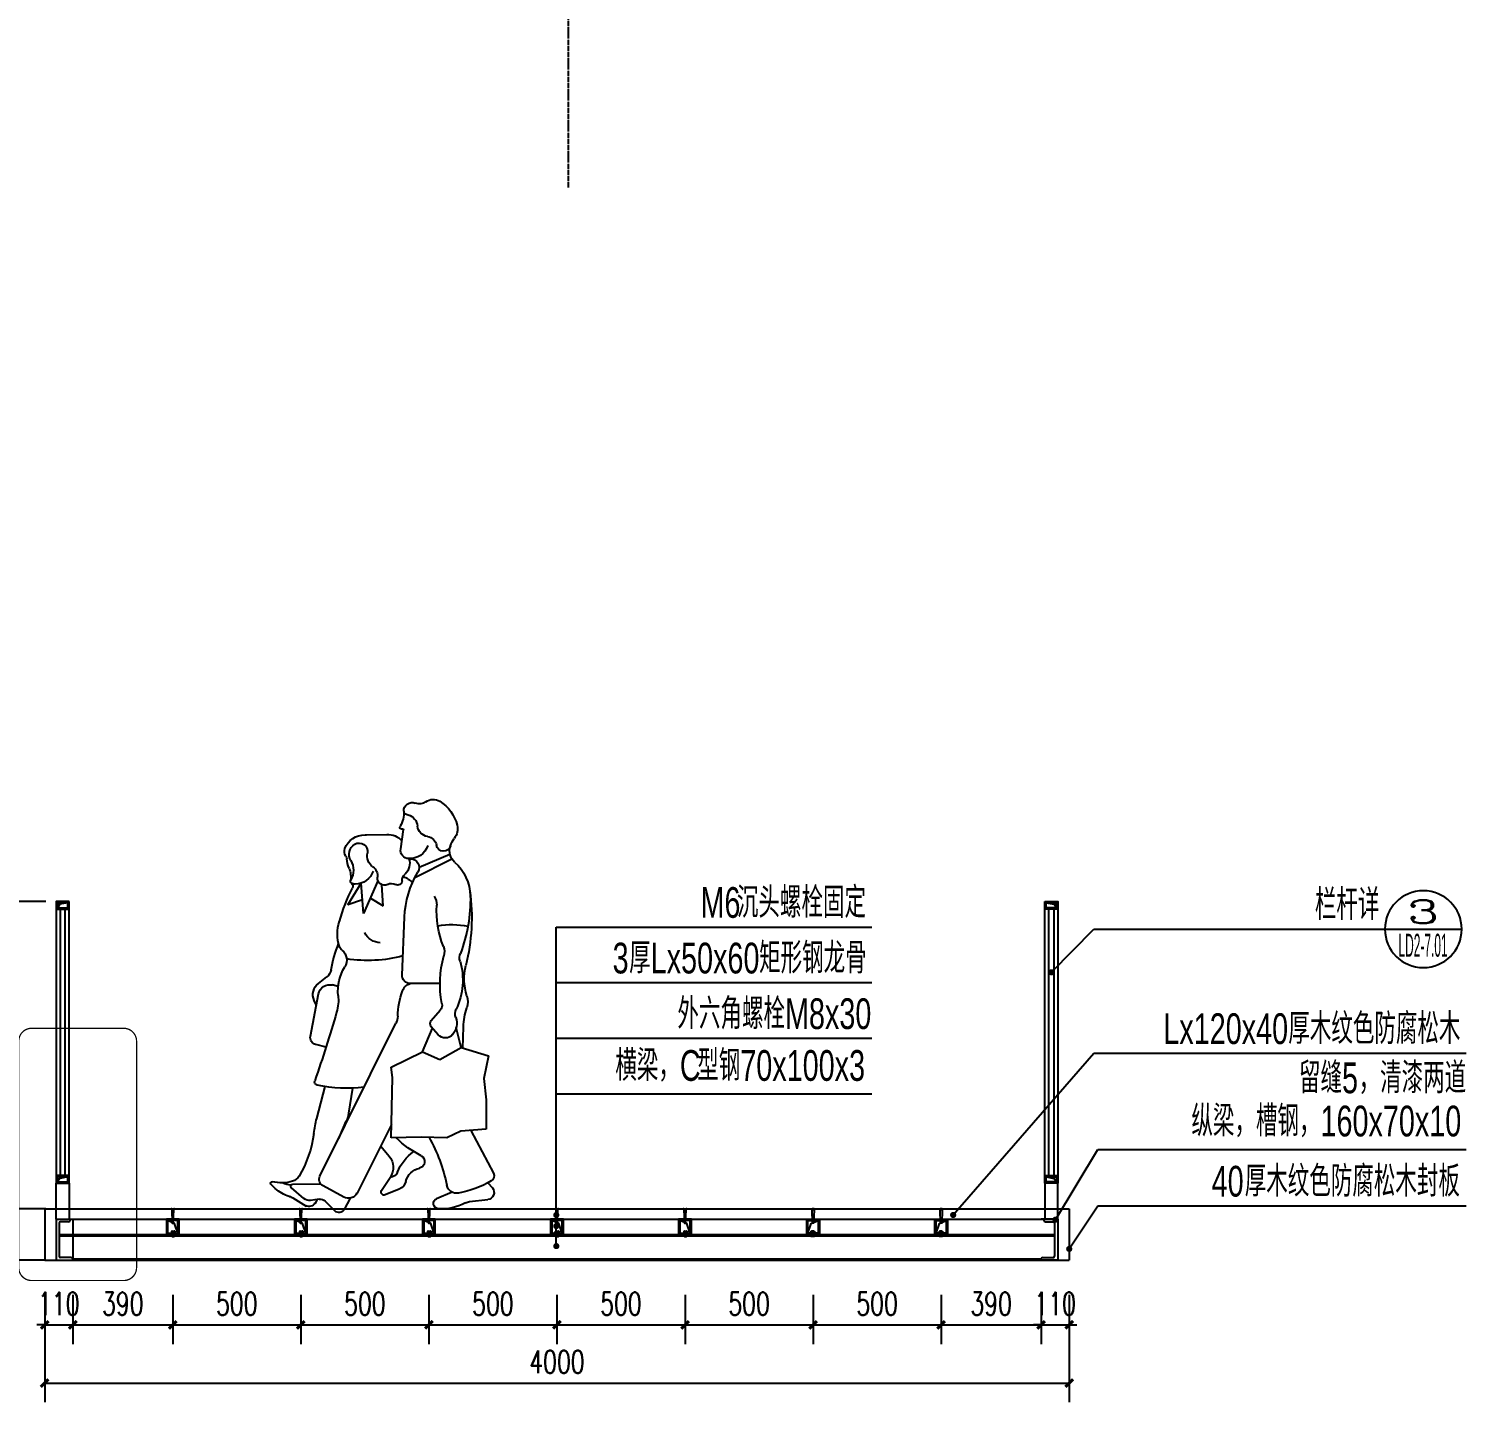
# Model space of a CAD drawing. Extents: x 1332 to 175445, y 256143 to 386027.
# Drawn here: x 81011 to 86623, y 284412 to 289772 of the extents above; entities that cross this region are included whole.
import ezdxf
from ezdxf.enums import TextEntityAlignment as Align

# ---------------------------------------------------------------- set-up
doc = ezdxf.new("R2010")
doc.units = 0
doc.header["$LTSCALE"] = 10
doc.header["$MEASUREMENT"] = 0
doc.linetypes.add('DASH', pattern=[0.35, 0.25, -0.1])
doc.linetypes.add('DOTE', pattern=[2.42, 2, -0.2, 0.02, -0.2])
for name, color, linetype in [('0-MISC', 8, 'Continuous'), ('00-Palm-园建', 4, 'Continuous'), ('00-Palm-填充', 8, 'Continuous'), ('00-Palm-标注', 3, 'Continuous'), ('00-Palm-波打线', 11, 'Continuous'), ('00-园建', 4, 'Continuous'), ('DIM_LEAD', 3, 'Continuous'), ('DOTE', 1, 'DOTE'), ('PUB_DIM', 3, 'Continuous'), ('PUB_TEXT', 7, 'Continuous'), ('型钢', 6, 'Continuous')]:
    doc.layers.add(name, color=color, linetype=linetype)
doc.styles.add('_TCH_DIM_T3', font='SIMPLEX', dxfattribs={"width": 0.705882, "bigfont": 'GBCBIG'})
doc.styles.add('COMP', font='COMPLEX', dxfattribs={"bigfont": 'hztxt'})
doc.styles.add('PALMstyle', font='HAIWENRS', dxfattribs={"width": 0.7, "bigfont": 'HZTXT'})
doc.dimstyles.new('_TCH_ARCH&&30', dxfattribs={"dimtxt": 89.25, "dimasz": 30, "dimexe": 75, "dimexo": 90, "dimgap": 37.875, "dimtad": 1, "dimdec": 0, "dimrnd": 5, "dimzin": 0, "dimdsep": 46, "dimtxsty": '_TCH_DIM_T3', "dimblk": 'ARCHTICK', "dimcen": 0.09, "dimclrt": 7, "dimazin": 2, "dimtfac": 1, "dimtdec": 0, "dimtix": 1, "dimtmove": 2, "dimatfit": 3, "dimfxl": 0, "dimtolj": 1, "dimtzin": 0, "dimarcsym": 0})

# ---------------------------------------------------------------- blocks, each defined once
blk = doc.blocks.new('LG')
at = {"layer": '00-Palm-园建', "color": 8}
for points in [[(45, -55), (32, -17.1), (5, -5)], [(22.7, -52.1), (30.7, -52.1)], [(22.7, -52.8), (30.7, -52.8)], [(22.7, -61.4), (30.7, -61.4)], [(22.7, -62.1), (30.7, -62.1)]]:
    blk.add_lwpolyline(points, dxfattribs=at)
blk.add_lwpolyline([(45, -5), (5, -5), (5, -55), (45, -55)], close=True, dxfattribs=at)
at = {"layer": '00-Palm-波打线'}
for p, q in [((21, 40), (18.3, 40)), ((18.3, 40), (18.3, 36.3)), ((31.7, 40), (29, 40)), ((31.7, 40), (31.7, 36.3)), ((22.7, -47.4), (20, -47.4)), ((20, -47.4), (20, -51.2)), ((33.3, -47.4), (30.7, -47.4)), ((33.3, -47.4), (33.3, -51.2)), ((20, -66.7), (20, -63)), ((22.7, -66.7), (20, -66.7)), ((33.3, -66.7), (30.7, -66.7)), ((33.3, -66.7), (33.3, -63))]:
    blk.add_line(p, q, dxfattribs=at)
for points in [[(18.3, 36.3), (31.7, 36.3)], [(21, 40), (21, 38.9), (29, 38.9), (29, 40)], [(21, 40), (29, 40)], [(21, 36.3), (23, -15.6), (27, -15.6), (29, 36.3)], [(20, -51.2), (33.3, -51.2)], [(22.7, -47.4), (22.7, -46.4), (30.7, -46.4), (30.7, -47.4)], [(22.7, -47.4), (30.7, -47.4)], [(22.7, -63), (22.7, -51.2)], [(30.7, -51.2), (30.7, -63)], [(20, -63), (33.3, -63)], [(22.7, -66.7), (22.7, -67.8), (30.7, -67.8), (30.7, -66.7)], [(22.7, -66.7), (30.7, -66.7)]]:
    blk.add_lwpolyline(points, dxfattribs=at)
at = {"layer": '00-园建'}
blk.add_lwpolyline([(50, 0), (0, 0), (0, -60), (50, -60)], close=True, dxfattribs=at)
blk = doc.blocks.new('索引号')
at = {"color": 2}
blk.add_line((5, 0), (-5, 0), dxfattribs=at)
blk.add_circle((0, 0), 5, dxfattribs=at)
for tag, style, width, p, p2 in [('A', 'COMP', 1.695908, (-2.17, 0.77), (2.19, 0.77)), ('LD1.01', 'PALMstyle', 0.559608, (-3.16, -3.59), (3.23, -3.59))]:
    blk.add_attdef(tag, text='', height=3, dxfattribs=dict(style=style, width=width)).set_placement(p, p2, align=Align.FIT)
blk = doc.blocks.new('PEO11')
for p, q in [((-43.8, 1678.9), (-62.1, 1672.9)), ((-30.6, 1530.7), (-41.7, 1611.1)), ((111.2, 1588.6), (27, 1591.3)), ((-106.7, 1454.8), (-234.7, 1509.6)), ((-243.4, 1488.1), (-89.1, 1411.4)), ((42.5, 1295.1), (47.1, 1382.2)), ((63.8, 1397.8), (123.4, 1262.8)), ((123.4, 1262.8), (132.9, 1389.4)), ((188.1, 1298.5), (132.9, 1389.4)), ((95.3, 1326.5), (42.5, 1295.1)), ((127.7, 1320.3), (188.1, 1298.5)), ((-36.5, 1007.3), (-46.5, 1247.4)), ((-287.6, 972.2), (-294.9, 972.2)), ((-193.6, 972.2), (-70.1, 972.2)), ((228.8, 960.6), (253.1, 966.4)), ((310.8, 972.9), (275.3, 1000.5)), ((344.1, 753.9), (310.2, 929.5)), ((319.4, 881.6), (328.6, 902.4)), ((-157.5, 819.7), (-194.3, 861.3)), ((-287.9, 704.7), (-290.8, 792.7)), ((-280.9, 706.8), (-261.3, 790.1)), ((-186.2, 760.2), (-157.5, 792.6)), ((-121.4, 688.4), (-162.1, 787.4)), ((304.5, 173.7), (-10.9, 807.5)), ((279.3, 709), (322.2, 719.7)), ((-280.9, 706.8), (-394.4, 672.1)), ((-394.4, 672.1), (-375, 578)), ((-193, 656.7), (-280.9, 706.8)), ((-121.4, 688.4), (-193, 656.7)), ((8.5, 626.1), (-121.4, 688.4)), ((3.4, 582.1), (8.5, 626.1)), ((-375, 578), (-385.2, 490.1)), ((8.5, 331.7), (3.4, 582.1)), ((169.4, 538.2), (185.4, 434.7)), ((317.7, 412.9), (283.3, 544.9)), ((-385.2, 490.1), (-385.2, 368.5)), ((-321.1, 362.9), (-415.1, 185.2)), ((-385.2, 368.5), (-279.9, 359.3)), ((-279.9, 359.3), (-222.6, 332.7)), ((7.3, 387.1), (150.7, 103.1)), ((226.6, 330.2), (195.1, 401.5)), ((-222.6, 332.7), (-115.3, 334.7)), ((-115.3, 334.7), (8.5, 331.7)), ((52.5, 297.7), (17.6, 256.3)), ((-392.4, 145.7), (-410.9, 124.2)), ((-24.7, 119.7), (33.8, 95.6)), ((49, 114.2), (12.8, 168)), ((205.3, 86), (291.4, 132.6)), ((417.6, 139.8), (302, 141.9)), ((370.9, 80.2), (423.1, 124.2)), ((489.8, 122.2), (507.8, 139.5)), ((-316.3, 67.8), (-392.1, 76.5)), ((-244.1, 106.9), (-179.5, 79.8)), ((178.7, 81.9), (203.5, 35.4)), ((242.8, 29.6), (282.8, 69.7)), ((307.1, 77.8), (343.5, 72.4)), ((315.5, 76.5), (326.1, 58)), ((416.4, 82.7), (362.3, 48.9))]:
    blk.add_line(p, q)
for centre, radius, start, end in [((-165.5, 1683.9), 52.3, 54.45132, 121.4684), ((-110.3, 1593.6), 158.1, 121.4684, 167.1336), ((-108.5, 1763.7), 45.8, 234.4513, 291.9648), ((-44.5, 1619.1), 56.6, 108.1457, 173.6953), ((-78.3, 1688.9), 34.8, 356.5121, 111.9648), ((61.4, 1680.4), 105.2, 176.512, 211.9116), ((-200, 1614.1), 66.1, 167.1336, 216.591), ((-149.5, 1630.7), 49.1, 278.6894, 353.6953), ((-39.6, 1611.4), 2.14, 62.13918, 187.8858), ((-34.8, 1620.5), 8.14, 242.1392, 31.91163), ((-330.7, 1517), 96.8, 15.64116, 36.59102), ((-135.5, 1538.5), 44.2, 98.68944, 170.1194), ((24.5, 1510.8), 80.5, 88.17514, 137.9412), ((141.8, 1520.4), 35, 58.14745, 191.4079), ((114, 1677.9), 89.4, 268.1751, 272.0051), ((120.2, 1502.4), 86.3, 20.583, 92.0051), ((-294.5, 1521.2), 60.9, 311.4368, 20.39511), ((-208.6, 1551.2), 30.1, 195.6412, 350.1193), ((-68.1, 1568.7), 78.4, 197.7918, 273.2043), ((-65.7, 1525.8), 35.4, 273.2043, 7.88578), ((53, 1502.5), 55.6, 305.1267, 11.40791), ((134.1, 1508), 49.5, 329.2766, 58.14745), ((218, 1486.8), 24.7, 146.8188, 174.4776), ((167.2, 1520), 36, 326.8188, 20.583), ((-126.4, 1330.9), 193, 131.4368, 178.526), ((-69.7, 1453.3), 37, 89.18528, 210.4228), ((-449.1, 1230.5), 402.9, 2.40555, 30.4228), ((-5.7, 1471.2), 62.3, 162.0392, 226.0699), ((111.2, 1419.7), 45.6, 125.1267, 187.781), ((158.6, 1464.1), 79.1, 198.606, 270.1498), ((244.3, 1442.5), 78.7, 149.2766, 210.5054), ((270.1, 1414.9), 93.6, 157.0305, 189.8951), ((65.7, 1501.6), 128.4, 337.0305, 354.4776), ((-10.6, 1328.2), 93.1, 109.1651, 137.7081), ((-78.1, 1396.1), 42, 2.64996, 46.0699), ((-18.3, 1398.8), 17.8, 182.65, 299.4712), ((7.4, 1353.2), 34.6, 62.18848, 119.4712), ((37.2, 1409.6), 29.1, 242.1885, 7.78088), ((158.7, 1419.9), 34.9, 270.1498, 297.5997), ((184.2, 1375.8), 16.1, 129.6274, 206.6062), ((166.8, 1396.9), 11.2, 309.6274, 30.50543), ((495.2, 1246.2), 820.4, 172.2436, 194.0328), ((301.1, 1319.9), 620.7, 178.526, 200.9991), ((-120.4, 1300.5), 59.8, 144.6167, 182.6716), ((-535.8, 1015.2), 789.2, 15.80662, 26.60615), ((-605.3, 1277.8), 425.7, 339.0737, 2.67159), ((-242.3, 879.8), 337.2, 80.16319, 101.5412), ((72, 1178.6), 160.2, 340.7286, 18.88313), ((52.3, 1214.9), 73.5, 271.6072, 334.6868), ((-247.6, 943.2), 513.1, 9.59328, 22.33534), ((-326, 1079.2), 51.1, 343.9188, 20.9991), ((-149.7, 1103.6), 62.1, 159.0737, 195.7487), ((-615.8, 972.2), 422.2, 348.6905, 15.74873), ((105.6, 1637.8), 569.8, 255.2144, 278.8845), ((246.8, 1069.5), 53.5, 129.1725, 211.7423), ((192.5, 1136.2), 32.5, 309.1725, 340.7286), ((-519.9, 992.5), 225.9, 341.8043, 14.03283), ((-6.1, 986.9), 281.9, 163.9188, 205.3884), ((39.9, 941.5), 189.9, 354.4082, 31.7423), ((303.1, 1036.3), 45.3, 189.5933, 232.1681), ((-70.1, 1005.9), 33.7, 270, 2.40555), ((-83.4, 926.3), 47.8, 19.47612, 73.8266), ((263.9, 920.6), 47.1, 10.9325, 103.3578), ((274.6, 926.3), 59.1, 336.1628, 52.16811), ((-230.1, 897.2), 79.1, 161.8043, 198.4702), ((-372.7, 824), 354.6, 2.09064, 19.47612), ((412.8, 905), 184.8, 174.4082, 196.0871), ((-571.1, 783.3), 280.4, 1.91979, 18.4702), ((-301.9, 846.6), 45.5, 340.0952, 25.3884), ((-169.7, 883), 32.7, 168.6905, 221.4353), ((53.4, 839.5), 71.8, 182.0906, 206.45), ((5268.3, 2305.3), 5238.2, 196.0871, 199.3533), ((-192.6, 807), 70.7, 160.0953, 221.402), ((-172.8, 806.2), 20.4, 318.462, 41.43531), ((-215.9, 786.5), 39.6, 221.402, 318.462), ((315.1, 748.3), 29.6, 283.9736, 10.9325), ((194.3, 1088.4), 550.7, 262.3447, 282.7786), ((313.1, 564.8), 13.8, 282.7786, 19.35334), ((315.3, 454.7), 131.4, 188.743, 203.8565), ((-173.1, 285), 507.2, 7.45821, 14.6128), ((452.4, -2.2), 688.2, 150.7488, 168.4281), ((-298.9, 622), 407.7, 296.795, 314.6942), ((794.1, 411.6), 468.2, 187.4582, 210.5728), ((-102.8, 233.7), 27.3, 116.795, 257.1563), ((-189.6, 122.6), 185, 21.13442, 55.49852), ((73.7, 209), 73.4, 139.8801, 213.9535), ((-394, 174), 23.9, 152.1216, 239.868), ((-125.8, 133), 76, 13.92698, 77.15628), ((13.9, 201.2), 33.1, 201.1344, 268.0057), ((-388.9, 105.3), 29, 139.3388, 263.519), ((-194.2, 518.1), 421.8, 239.868, 259.6243), ((-262.7, 144.3), 41.8, 259.6243, 348.4281), ((-7.2, 162.4), 46.1, 193.927, 247.6183), ((276.6, 159.9), 31.1, 298.4, 26.44988), ((431.3, 197.3), 46.9, 210.5728, 253.8408), ((417.4, 130.9), 8.86, 310.0571, 88.95815), ((464.7, 312.4), 166.8, 253.8408, 282.9687), ((425.1, 204.8), 68.4, 269.3984, 300.1646), ((397.3, 218.4), 133.5, 285.0585, 313.8654), ((503.5, 143.9), 6.16, 313.8654, 102.9687), ((-321.5, 21.4), 46.8, 61.25686, 83.51901), ((-202.3, 238.7), 201.1, 241.257, 274.6279), ((-187.8, 59.8), 21.6, 274.6279, 67.20478), ((38.6, 107.2), 12.5, 247.6183, 33.95348), ((186.4, 121.1), 39.9, 206.7898, 298.4), ((303, 49.6), 28.5, 81.70902, 135.0533), ((348.6, 73.6), 25.9, 209.7319, 302.0536), ((348.5, 106.9), 34.8, 261.709, 310.0571), ((447, 33.8), 57.7, 105.0585, 122.0536), ((225.3, 47), 24.7, 208.0532, 315.0533)]:
    blk.add_arc(centre, radius, start, end)
blk = doc.blocks.new('DGD')
at = {"layer": '00-Palm-填充', "linetype": 'ByBlock'}
for points in [[(108587.9, 6651.1), (108587.9, 7691.1)], [(108592.9, 7716.1), (108624.2, 7709.8), (108632.9, 7696.1)], [(108637.9, 7691.1), (108637.9, 6651.1)], [(108592.9, 6646.1), (108624.2, 6639.8), (108632.9, 6626.1)], [(108587.9, 6621.1), (108587.9, 6481.1)], [(108637.9, 6481.1), (108637.9, 6621.1)]]:
    blk.add_lwpolyline(points, dxfattribs=at)
at = {"layer": '00-园建'}
for points in [[(108587.9, 7721.1), (108637.9, 7721.1), (108637.9, 7691.1), (108587.9, 7691.1)], [(108592.9, 7716.1), (108632.9, 7716.1), (108632.9, 7696.1), (108592.9, 7696.1)], [(108587.9, 6651.1), (108637.9, 6651.1), (108637.9, 6621.1), (108587.9, 6621.1)], [(108592.9, 6646.1), (108632.9, 6646.1), (108632.9, 6626.1), (108592.9, 6626.1)]]:
    blk.add_lwpolyline(points, close=True, dxfattribs=at)
for points in [[(108602.9, 6651.1), (108602.9, 7691.1)], [(108622.9, 7691.1), (108622.9, 6651.1)]]:
    blk.add_lwpolyline(points, dxfattribs=at)
blk = doc.blocks.new('_ArchTick')
at = {"color": 0, "linetype": 'ByBlock', "const_width": 0.4}
blk.add_lwpolyline([(-0.5, -0.5), (0.5, 0.5)], dxfattribs=at)
blk = doc.blocks.new('*D298')
at = {"layer": 'Defpoints', "color": 0, "transparency": 16777216}
for p in [(80814.5, 285166.3), (81168.2, 285166.3), (81168.2, 284966.3)]:
    blk.add_point(p, dxfattribs=at)
at = {"layer": 'PUB_DIM', "color": 0, "lineweight": -2, "transparency": 16777216}
for p, q in [((81078.2, 285166.3), (80739.5, 285166.3)), ((80814.5, 285166.3), (80814.5, 285196.3)), ((80814.5, 284966.3), (80814.5, 285166.3)), ((81078.2, 284966.3), (80739.5, 284966.3)), ((80814.5, 284966.3), (80814.5, 284936.3))]:
    blk.add_line(p, q, dxfattribs=at)
at = {"layer": 'PUB_DIM', "color": 0, "lineweight": -2, "transparency": 16777216, "xscale": 30, "yscale": 30, "zscale": 30}
for p, rotation in [((80814.5, 285166.3), 270), ((80814.5, 284966.3), 90)]:
    blk.add_blockref('_ArchTick', p, dxfattribs=dict(at, rotation=rotation))
at = {"layer": 'PUB_DIM', "color": 7, "transparency": 16777216, "insert": (80732, 285066.3), "char_height": 89.25, "attachment_point": 5, "rotation": 90, "style": '_TCH_DIM_T3'}
blk.add_mtext('\\A1;200', dxfattribs=at)
blk = doc.blocks.new('*D299')
at = {"layer": 'Defpoints', "color": 0, "transparency": 16777216}
for p in [(80814.5, 286366.3), (81168.2, 286366.3), (81168.2, 285166.3)]:
    blk.add_point(p, dxfattribs=at)
at = {"layer": 'PUB_DIM', "color": 0, "lineweight": -2, "transparency": 16777216}
for p, q in [((81078.2, 286366.3), (80739.5, 286366.3)), ((80814.5, 285166.3), (80814.5, 286366.3)), ((81078.2, 285166.3), (80739.5, 285166.3))]:
    blk.add_line(p, q, dxfattribs=at)
at = {"layer": 'PUB_DIM', "color": 0, "lineweight": -2, "transparency": 16777216, "xscale": 30, "yscale": 30, "zscale": 30}
for p, rotation in [((80814.5, 286366.3), 90), ((80814.5, 285166.3), 270)]:
    blk.add_blockref('_ArchTick', p, dxfattribs=dict(at, rotation=rotation))
at = {"layer": 'PUB_DIM', "color": 7, "transparency": 16777216, "insert": (80732, 285766.3), "char_height": 89.25, "attachment_point": 5, "rotation": 90, "style": '_TCH_DIM_T3'}
blk.add_mtext('\\A1;1200', dxfattribs=at)
blk = doc.blocks.new('*D301')
at = {"layer": 'Defpoints', "color": 0, "transparency": 16777216}
for p in [(81073.2, 284920.1), (81183.2, 284920.1), (81183.2, 284713.6)]:
    blk.add_point(p, dxfattribs=at)
at = {"layer": 'PUB_DIM', "color": 0, "lineweight": -2, "transparency": 16777216}
for p, q in [((81073.2, 284830.1), (81073.2, 284638.6)), ((81183.2, 284830.1), (81183.2, 284638.6)), ((81073.2, 284713.6), (81043.2, 284713.6)), ((81073.2, 284713.6), (81183.2, 284713.6)), ((81183.2, 284713.6), (81213.2, 284713.6))]:
    blk.add_line(p, q, dxfattribs=at)
at = {"layer": 'PUB_DIM', "color": 0, "lineweight": -2, "transparency": 16777216, "xscale": 30, "yscale": 30, "zscale": 30}
blk.add_blockref('_ArchTick', (81073.2, 284713.6), dxfattribs=at)
at = {"layer": 'PUB_DIM', "color": 0, "lineweight": -2, "transparency": 16777216, "xscale": 30, "yscale": 30, "zscale": 30, "rotation": 180}
blk.add_blockref('_ArchTick', (81183.2, 284713.6), dxfattribs=at)
at = {"layer": 'PUB_DIM', "color": 7, "transparency": 16777216, "insert": (81128.2, 284796.1), "char_height": 89.25, "attachment_point": 5, "style": '_TCH_DIM_T3'}
blk.add_mtext('\\A1;110', dxfattribs=at)
blk = doc.blocks.new('*D302')
at = {"layer": 'Defpoints', "color": 0, "transparency": 16777216}
for p in [(81183.2, 284920.1), (81573.2, 284920.1), (81573.2, 284713.6)]:
    blk.add_point(p, dxfattribs=at)
at = {"layer": 'PUB_DIM', "color": 0, "lineweight": -2, "transparency": 16777216}
for p, q in [((81183.2, 284830.1), (81183.2, 284638.6)), ((81573.2, 284830.1), (81573.2, 284638.6)), ((81183.2, 284713.6), (81573.2, 284713.6))]:
    blk.add_line(p, q, dxfattribs=at)
at = {"layer": 'PUB_DIM', "color": 0, "lineweight": -2, "transparency": 16777216, "xscale": 30, "yscale": 30, "zscale": 30, "rotation": 180}
blk.add_blockref('_ArchTick', (81183.2, 284713.6), dxfattribs=at)
at = {"layer": 'PUB_DIM', "color": 0, "lineweight": -2, "transparency": 16777216, "xscale": 30, "yscale": 30, "zscale": 30}
blk.add_blockref('_ArchTick', (81573.2, 284713.6), dxfattribs=at)
at = {"layer": 'PUB_DIM', "color": 7, "transparency": 16777216, "insert": (81378.2, 284796.1), "char_height": 89.25, "attachment_point": 5, "style": '_TCH_DIM_T3'}
blk.add_mtext('\\A1;390', dxfattribs=at)
blk = doc.blocks.new('*D303')
at = {"layer": 'Defpoints', "color": 0, "transparency": 16777216}
for p in [(81573.2, 284920.1), (82073.2, 284920.1), (82073.2, 284713.6)]:
    blk.add_point(p, dxfattribs=at)
at = {"layer": 'PUB_DIM', "color": 0, "lineweight": -2, "transparency": 16777216}
for p, q in [((81573.2, 284830.1), (81573.2, 284638.6)), ((82073.2, 284830.1), (82073.2, 284638.6)), ((81573.2, 284713.6), (82073.2, 284713.6))]:
    blk.add_line(p, q, dxfattribs=at)
at = {"layer": 'PUB_DIM', "color": 0, "lineweight": -2, "transparency": 16777216, "xscale": 30, "yscale": 30, "zscale": 30, "rotation": 180}
blk.add_blockref('_ArchTick', (81573.2, 284713.6), dxfattribs=at)
at = {"layer": 'PUB_DIM', "color": 0, "lineweight": -2, "transparency": 16777216, "xscale": 30, "yscale": 30, "zscale": 30}
blk.add_blockref('_ArchTick', (82073.2, 284713.6), dxfattribs=at)
at = {"layer": 'PUB_DIM', "color": 7, "transparency": 16777216, "insert": (81823.2, 284796.1), "char_height": 89.25, "attachment_point": 5, "style": '_TCH_DIM_T3'}
blk.add_mtext('\\A1;500', dxfattribs=at)
blk = doc.blocks.new('*D304')
at = {"layer": 'Defpoints', "color": 0, "transparency": 16777216}
for p in [(82073.2, 284920.1), (82573.2, 284920.1), (82573.2, 284713.6)]:
    blk.add_point(p, dxfattribs=at)
at = {"layer": 'PUB_DIM', "color": 0, "lineweight": -2, "transparency": 16777216}
for p, q in [((82073.2, 284830.1), (82073.2, 284638.6)), ((82573.2, 284830.1), (82573.2, 284638.6)), ((82073.2, 284713.6), (82573.2, 284713.6))]:
    blk.add_line(p, q, dxfattribs=at)
at = {"layer": 'PUB_DIM', "color": 0, "lineweight": -2, "transparency": 16777216, "xscale": 30, "yscale": 30, "zscale": 30, "rotation": 180}
blk.add_blockref('_ArchTick', (82073.2, 284713.6), dxfattribs=at)
at = {"layer": 'PUB_DIM', "color": 0, "lineweight": -2, "transparency": 16777216, "xscale": 30, "yscale": 30, "zscale": 30}
blk.add_blockref('_ArchTick', (82573.2, 284713.6), dxfattribs=at)
at = {"layer": 'PUB_DIM', "color": 7, "transparency": 16777216, "insert": (82323.2, 284796.1), "char_height": 89.25, "attachment_point": 5, "style": '_TCH_DIM_T3'}
blk.add_mtext('\\A1;500', dxfattribs=at)
blk = doc.blocks.new('*D305')
at = {"layer": 'Defpoints', "color": 0, "transparency": 16777216}
for p in [(82573.2, 284920.1), (83073.2, 284920.1), (83073.2, 284713.6)]:
    blk.add_point(p, dxfattribs=at)
at = {"layer": 'PUB_DIM', "color": 0, "lineweight": -2, "transparency": 16777216}
for p, q in [((82573.2, 284830.1), (82573.2, 284638.6)), ((83073.2, 284830.1), (83073.2, 284638.6)), ((82573.2, 284713.6), (83073.2, 284713.6))]:
    blk.add_line(p, q, dxfattribs=at)
at = {"layer": 'PUB_DIM', "color": 0, "lineweight": -2, "transparency": 16777216, "xscale": 30, "yscale": 30, "zscale": 30, "rotation": 180}
blk.add_blockref('_ArchTick', (82573.2, 284713.6), dxfattribs=at)
at = {"layer": 'PUB_DIM', "color": 0, "lineweight": -2, "transparency": 16777216, "xscale": 30, "yscale": 30, "zscale": 30}
blk.add_blockref('_ArchTick', (83073.2, 284713.6), dxfattribs=at)
at = {"layer": 'PUB_DIM', "color": 7, "transparency": 16777216, "insert": (82823.2, 284796.1), "char_height": 89.25, "attachment_point": 5, "style": '_TCH_DIM_T3'}
blk.add_mtext('\\A1;500', dxfattribs=at)
blk = doc.blocks.new('*D306')
at = {"layer": 'Defpoints', "color": 0, "transparency": 16777216}
for p in [(83073.2, 284920.1), (83573.2, 284920.1), (83573.2, 284713.6)]:
    blk.add_point(p, dxfattribs=at)
at = {"layer": 'PUB_DIM', "color": 0, "lineweight": -2, "transparency": 16777216}
for p, q in [((83073.2, 284830.1), (83073.2, 284638.6)), ((83573.2, 284830.1), (83573.2, 284638.6)), ((83073.2, 284713.6), (83573.2, 284713.6))]:
    blk.add_line(p, q, dxfattribs=at)
at = {"layer": 'PUB_DIM', "color": 0, "lineweight": -2, "transparency": 16777216, "xscale": 30, "yscale": 30, "zscale": 30, "rotation": 180}
blk.add_blockref('_ArchTick', (83073.2, 284713.6), dxfattribs=at)
at = {"layer": 'PUB_DIM', "color": 0, "lineweight": -2, "transparency": 16777216, "xscale": 30, "yscale": 30, "zscale": 30}
blk.add_blockref('_ArchTick', (83573.2, 284713.6), dxfattribs=at)
at = {"layer": 'PUB_DIM', "color": 7, "transparency": 16777216, "insert": (83323.2, 284796.1), "char_height": 89.25, "attachment_point": 5, "style": '_TCH_DIM_T3'}
blk.add_mtext('\\A1;500', dxfattribs=at)
blk = doc.blocks.new('*D307')
at = {"layer": 'Defpoints', "color": 0, "transparency": 16777216}
for p in [(83573.2, 284920.1), (84073.2, 284920.1), (84073.2, 284713.6)]:
    blk.add_point(p, dxfattribs=at)
at = {"layer": 'PUB_DIM', "color": 0, "lineweight": -2, "transparency": 16777216}
for p, q in [((83573.2, 284830.1), (83573.2, 284638.6)), ((84073.2, 284830.1), (84073.2, 284638.6)), ((83573.2, 284713.6), (84073.2, 284713.6))]:
    blk.add_line(p, q, dxfattribs=at)
at = {"layer": 'PUB_DIM', "color": 0, "lineweight": -2, "transparency": 16777216, "xscale": 30, "yscale": 30, "zscale": 30, "rotation": 180}
blk.add_blockref('_ArchTick', (83573.2, 284713.6), dxfattribs=at)
at = {"layer": 'PUB_DIM', "color": 0, "lineweight": -2, "transparency": 16777216, "xscale": 30, "yscale": 30, "zscale": 30}
blk.add_blockref('_ArchTick', (84073.2, 284713.6), dxfattribs=at)
at = {"layer": 'PUB_DIM', "color": 7, "transparency": 16777216, "insert": (83823.2, 284796.1), "char_height": 89.25, "attachment_point": 5, "style": '_TCH_DIM_T3'}
blk.add_mtext('\\A1;500', dxfattribs=at)
blk = doc.blocks.new('*D308')
at = {"layer": 'Defpoints', "color": 0, "transparency": 16777216}
for p in [(84073.2, 284920.1), (84573.2, 284920.1), (84573.2, 284713.6)]:
    blk.add_point(p, dxfattribs=at)
at = {"layer": 'PUB_DIM', "color": 0, "lineweight": -2, "transparency": 16777216}
for p, q in [((84073.2, 284830.1), (84073.2, 284638.6)), ((84573.2, 284830.1), (84573.2, 284638.6)), ((84073.2, 284713.6), (84573.2, 284713.6))]:
    blk.add_line(p, q, dxfattribs=at)
at = {"layer": 'PUB_DIM', "color": 0, "lineweight": -2, "transparency": 16777216, "xscale": 30, "yscale": 30, "zscale": 30, "rotation": 180}
blk.add_blockref('_ArchTick', (84073.2, 284713.6), dxfattribs=at)
at = {"layer": 'PUB_DIM', "color": 0, "lineweight": -2, "transparency": 16777216, "xscale": 30, "yscale": 30, "zscale": 30}
blk.add_blockref('_ArchTick', (84573.2, 284713.6), dxfattribs=at)
at = {"layer": 'PUB_DIM', "color": 7, "transparency": 16777216, "insert": (84323.2, 284796.1), "char_height": 89.25, "attachment_point": 5, "style": '_TCH_DIM_T3'}
blk.add_mtext('\\A1;500', dxfattribs=at)
blk = doc.blocks.new('*D309')
at = {"layer": 'Defpoints', "color": 0, "transparency": 16777216}
for p in [(84573.2, 284920.1), (84963.2, 284920.1), (84963.2, 284713.6)]:
    blk.add_point(p, dxfattribs=at)
at = {"layer": 'PUB_DIM', "color": 0, "lineweight": -2, "transparency": 16777216}
for p, q in [((84573.2, 284830.1), (84573.2, 284638.6)), ((84963.2, 284830.1), (84963.2, 284638.6)), ((84573.2, 284713.6), (84963.2, 284713.6))]:
    blk.add_line(p, q, dxfattribs=at)
at = {"layer": 'PUB_DIM', "color": 0, "lineweight": -2, "transparency": 16777216, "xscale": 30, "yscale": 30, "zscale": 30, "rotation": 180}
blk.add_blockref('_ArchTick', (84573.2, 284713.6), dxfattribs=at)
at = {"layer": 'PUB_DIM', "color": 0, "lineweight": -2, "transparency": 16777216, "xscale": 30, "yscale": 30, "zscale": 30}
blk.add_blockref('_ArchTick', (84963.2, 284713.6), dxfattribs=at)
at = {"layer": 'PUB_DIM', "color": 7, "transparency": 16777216, "insert": (84768.2, 284796.1), "char_height": 89.25, "attachment_point": 5, "style": '_TCH_DIM_T3'}
blk.add_mtext('\\A1;390', dxfattribs=at)
blk = doc.blocks.new('*D310')
at = {"layer": 'Defpoints', "color": 0, "transparency": 16777216}
for p in [(84963.2, 284920.1), (85073.2, 284920.1), (85073.2, 284713.6)]:
    blk.add_point(p, dxfattribs=at)
at = {"layer": 'PUB_DIM', "color": 0, "lineweight": -2, "transparency": 16777216}
for p, q in [((84963.2, 284830.1), (84963.2, 284638.6)), ((85073.2, 284830.1), (85073.2, 284638.6)), ((84963.2, 284713.6), (84933.2, 284713.6)), ((84963.2, 284713.6), (85073.2, 284713.6)), ((85073.2, 284713.6), (85103.2, 284713.6))]:
    blk.add_line(p, q, dxfattribs=at)
at = {"layer": 'PUB_DIM', "color": 0, "lineweight": -2, "transparency": 16777216, "xscale": 30, "yscale": 30, "zscale": 30}
blk.add_blockref('_ArchTick', (84963.2, 284713.6), dxfattribs=at)
at = {"layer": 'PUB_DIM', "color": 0, "lineweight": -2, "transparency": 16777216, "xscale": 30, "yscale": 30, "zscale": 30, "rotation": 180}
blk.add_blockref('_ArchTick', (85073.2, 284713.6), dxfattribs=at)
at = {"layer": 'PUB_DIM', "color": 7, "transparency": 16777216, "insert": (85018.2, 284796.1), "char_height": 89.25, "attachment_point": 5, "style": '_TCH_DIM_T3'}
blk.add_mtext('\\A1;110', dxfattribs=at)
blk = doc.blocks.new('*D311')
at = {"layer": 'Defpoints', "color": 0, "transparency": 16777216}
for p in [(81073.2, 284758.7), (85073.2, 284758.7), (85073.2, 284486.5)]:
    blk.add_point(p, dxfattribs=at)
at = {"layer": 'PUB_DIM', "color": 0, "lineweight": -2, "transparency": 16777216}
for p, q in [((81073.2, 284668.7), (81073.2, 284411.5)), ((85073.2, 284668.7), (85073.2, 284411.5)), ((81073.2, 284486.5), (85073.2, 284486.5))]:
    blk.add_line(p, q, dxfattribs=at)
at = {"layer": 'PUB_DIM', "color": 0, "lineweight": -2, "transparency": 16777216, "xscale": 30, "yscale": 30, "zscale": 30, "rotation": 180}
blk.add_blockref('_ArchTick', (81073.2, 284486.5), dxfattribs=at)
at = {"layer": 'PUB_DIM', "color": 0, "lineweight": -2, "transparency": 16777216, "xscale": 30, "yscale": 30, "zscale": 30}
blk.add_blockref('_ArchTick', (85073.2, 284486.5), dxfattribs=at)
at = {"layer": 'PUB_DIM', "color": 7, "transparency": 16777216, "insert": (83073.2, 284569), "char_height": 89.25, "attachment_point": 5, "style": '_TCH_DIM_T3'}
blk.add_mtext('\\A1;4000', dxfattribs=at)

msp = doc.modelspace()

# ---------------------------------------------------------------- linework, layer by layer
at = {"layer": '00-Palm-波打线', "color": 8}
for p, q in [((81130.2, 285061.3), (85016.2, 285061.3)), ((81182.6, 284971.3), (84963.7, 284971.3))]:
    msp.add_line(p, q, dxfattribs=at)
at = {"layer": '00-园建'}
for p, q in [((81073.2, 285166.3), (85073.2, 285166.3)), ((81073.2, 285166.3), (81073.2, 284966.3)), ((85073.2, 285166.3), (85073.2, 284966.3)), ((81118.2, 285126.3), (85028.2, 285126.3)), ((81118.2, 285126.3), (81118.2, 284966.3)), ((85028.2, 285126.3), (85028.2, 284966.3)), ((81130.2, 285066.3), (85016.2, 285066.3)), ((81073.2, 284966.3), (85073.2, 284966.3))]:
    msp.add_line(p, q, dxfattribs=at)
at = {"layer": '00-园建', "linetype": 'DASH', "const_width": 5}
msp.add_lwpolyline([(81022.1, 285871.1), (81381.9, 285871.1, -0.414214), (81431.9, 285821.1), (81431.9, 284936.6, -0.414214), (81381.9, 284886.6), (81022.1, 284886.6, -0.414214), (80972.1, 284936.6), (80972.1, 285821.1, -0.414214)], format="xyb", close=True, dxfattribs=at)
at = {"layer": '00-园建'}
for points in [[(81118.2, 285126.3), (81118.2, 285166.3)], [(85028.2, 285126.3), (85028.2, 285166.3)]]:
    msp.add_lwpolyline(points, dxfattribs=at)
at = {"layer": 'DIM_LEAD'}
for p, q in [((83070.7, 285142.3), (83070.7, 286266.3)), ((83070.7, 286266.3), (84303.1, 286266.3)), ((85004, 286089.8), (85169.2, 286257.9)), ((85169.2, 286257.9), (86305.6, 286257.9)), ((83070.7, 285099.2), (83070.7, 286049.2)), ((83070.7, 286049.2), (84303.1, 286049.2)), ((83070.7, 285021), (83070.7, 285832.1)), ((83070.7, 285832.1), (84303.1, 285832.1)), ((84620.1, 285142.5), (85169.3, 285773.6)), ((85169.3, 285773.6), (86623.2, 285773.6)), ((83070.7, 285068.6), (83070.7, 285614.9)), ((83070.7, 285614.9), (84303.1, 285614.9)), ((85019.3, 285124), (85184.5, 285398)), ((85184.5, 285398), (86623.2, 285398)), ((85073.2, 285010), (85184.5, 285178.1)), ((85184.5, 285178.1), (86623.2, 285178.1))]:
    msp.add_line(p, q, dxfattribs=at)
at = {"layer": 'DIM_LEAD', "const_width": 12}
for points in [[(84999.8, 286085.5, 1), (85008.2, 286094.1, 1)], [(83070.7, 285136.3, 1), (83070.7, 285148.3, 1)], [(83070.7, 285093.2, 1), (83070.7, 285105.2, 1)], [(84616.2, 285138, 1), (84624.1, 285147, 1)], [(85016.2, 285118.8, 1), (85022.4, 285129.1, 1)], [(83070.7, 285062.6, 1), (83070.7, 285074.6, 1)], [(83070.7, 285015, 1), (83070.7, 285027, 1)], [(85069.9, 285005, 1), (85076.5, 285015, 1)]]:
    msp.add_lwpolyline(points, format="xyb", close=True, dxfattribs=at)
at = {"layer": 'DOTE'}
msp.add_lwpolyline([(83118.2, 289153.1), (83118.2, 300429)], dxfattribs=at)
at = {"layer": '型钢'}
for p, q in [((81118.2, 285126.3), (81183.2, 285126.3)), ((81118.2, 285126.3), (81118.2, 284966.3)), ((81130.2, 285111.2), (81130.2, 284981.3)), ((81165.2, 285116.2), (81135.2, 285116.2)), ((81173.2, 285126.3), (81173.2, 285124.2)), ((85028.2, 285126.3), (84963.2, 285126.3)), ((84973.2, 285126.3), (84973.2, 285124.2)), ((84981.2, 285116.2), (85011.2, 285116.2)), ((85016.2, 285111.2), (85016.2, 284981.3)), ((85028.2, 285126.3), (85028.2, 284966.3)), ((81118.2, 284966.3), (81183.2, 284966.3)), ((81175.2, 284976.3), (81135.2, 284976.3)), ((81183.2, 284966.3), (81183.2, 284968.3)), ((84963.2, 284966.3), (84963.2, 284968.3)), ((85028.2, 284966.3), (84963.2, 284966.3)), ((84971.2, 284976.3), (85011.2, 284976.3))]:
    msp.add_line(p, q, dxfattribs=at)
msp.add_lwpolyline([(81183.2, 285126.3), (81183.2, 284966.3)], dxfattribs=at)
for centre, radius, start, end in [((81135.2, 285111.2), 5, 90, 180), ((81165.2, 285124.2), 8, 270, 0), ((84981.2, 285124.2), 8, 180, 270), ((85011.2, 285111.2), 5, 0, 90), ((81135.2, 284981.3), 5, 180, 270), ((81175.2, 284968.3), 8, 0, 90), ((84971.2, 284968.3), 8, 90, 180), ((85011.2, 284981.3), 5, 270, 0)]:
    msp.add_arc(centre, radius, start, end, dxfattribs=at)

# ---------------------------------------------------------------- block references
at = {"layer": '0-MISC', "xscale": -0.9408737857596556, "yscale": 0.9408737857596556, "zscale": 0.9408737857596556}
msp.add_blockref('PEO11', (82434.4, 285130.9), dxfattribs=at)
at = {"layer": '00-Palm-标注', "color": 7}
ref = msp.add_blockref('索引号', (86455.6, 286257.9), dxfattribs=dict(at, xscale=-30, yscale=30, zscale=30))
ref.add_attrib('A', '3', dxfattribs={"layer": '0', "color": 7, "height": 90, "style": 'COMP', "width": 2.180453}).set_placement((86389.9, 286280.9), (86520.7, 286280.9), align=Align.FIT)
ref.add_attrib('LD1.01', 'LD2-7.01', dxfattribs={"layer": '0', "color": 7, "height": 90, "style": 'PALMstyle', "width": 0.382077}).set_placement((86358.7, 286150.1), (86550.5, 286150.1), align=Align.FIT)
at = {"layer": '00-园建', "xscale": -1}
for name, p in [('DGD', (189756.1, 278645.2)), ('LG', (84098.2, 285126.3)), ('LG', (84598.2, 285126.3))]:
    msp.add_blockref(name, p, dxfattribs=at)
at = {"layer": '00-园建'}
for name, p in [('DGD', (-23609.7, 278645.2)), ('LG', (81548.2, 285126.3)), ('LG', (82048.2, 285126.3)), ('LG', (82548.2, 285126.3)), ('LG', (83048.2, 285126.3)), ('LG', (83548.2, 285126.3))]:
    msp.add_blockref(name, p, dxfattribs=at)

# ---------------------------------------------------------------- texts
at = {"layer": 'PUB_TEXT', "style": 'PALMstyle', "width": 0.7}
for s, p in [('M6', (83633.6, 286302.3)), ('沉头螺栓固定', (83775.7, 286302.3)), ('栏杆详', (86032.2, 286293.9)), ('3', (83290.5, 286085.2)), ('厚', (83355.1, 286085.2)), ('Lx50x60', (83439.1, 286085.2)), ('矩形钢龙骨', (83862.4, 286085.2)), ('外六角螺栓', (83543.5, 285868.1)), ('M8x30', (83963.5, 285868.1)), ('厚木纹色防腐松木', (85928.5, 285809.6)), ('Lx120x40', (85440.6, 285809.6)), ('横梁，', (83301.1, 285666)), ('C', (83553.1, 285666)), ('型钢', (83621, 285666)), ('70x100x3', (83789, 285666)), ('留缝', (85970.3, 285617.6)), ('5', (86138.3, 285617.6)), ('，清漆两道', (86203, 285617.6)), ('纵梁，槽钢，', (85550.2, 285449.1)), ('160x70x10', (86054.2, 285449.1)), ('40', (85629.3, 285214.1)), ('厚木纹色防腐松木封板', (85758.5, 285214.1))]:
    msp.add_text(s, height=120, dxfattribs=at).set_placement(p)

# ---------------------------------------------------------------- dimensions: what is measured, and where the dimension line sits
at = {"layer": 'PUB_DIM'}
for p1, p2, distance, picture, middle in [((81168.2, 285166.3), (81168.2, 286366.3), 353.7, '*D299', (80732, 285766.3)), ((81168.2, 284966.3), (81168.2, 285166.3), 353.7, '*D298', (80732, 285066.3)), ((81073.2, 284920.1), (81183.2, 284920.1), -206.6, '*D301', (81128.2, 284796.1)), ((81183.2, 284920.1), (81573.2, 284920.1), -206.6, '*D302', (81378.2, 284796.1)), ((81573.2, 284920.1), (82073.2, 284920.1), -206.6, '*D303', (81823.2, 284796.1)), ((82073.2, 284920.1), (82573.2, 284920.1), -206.6, '*D304', (82323.2, 284796.1)), ((82573.2, 284920.1), (83073.2, 284920.1), -206.6, '*D305', (82823.2, 284796.1)), ((83073.2, 284920.1), (83573.2, 284920.1), -206.6, '*D306', (83323.2, 284796.1)), ((83573.2, 284920.1), (84073.2, 284920.1), -206.6, '*D307', (83823.2, 284796.1)), ((84073.2, 284920.1), (84573.2, 284920.1), -206.6, '*D308', (84323.2, 284796.1)), ((84573.2, 284920.1), (84963.2, 284920.1), -206.6, '*D309', (84768.2, 284796.1)), ((84963.2, 284920.1), (85073.2, 284920.1), -206.6, '*D310', (85018.2, 284796.1)), ((81073.2, 284758.7), (85073.2, 284758.7), -272.2, '*D311', (83073.2, 284569))]:
    dim = msp.add_aligned_dim(p1=p1, p2=p2, distance=distance, dimstyle='_TCH_ARCH&&30', dxfattribs=at)
    dim.commit()
    dim.dimension.update_dxf_attribs({"geometry": picture, "text_midpoint": middle})

doc.saveas('drawing.dxf')
